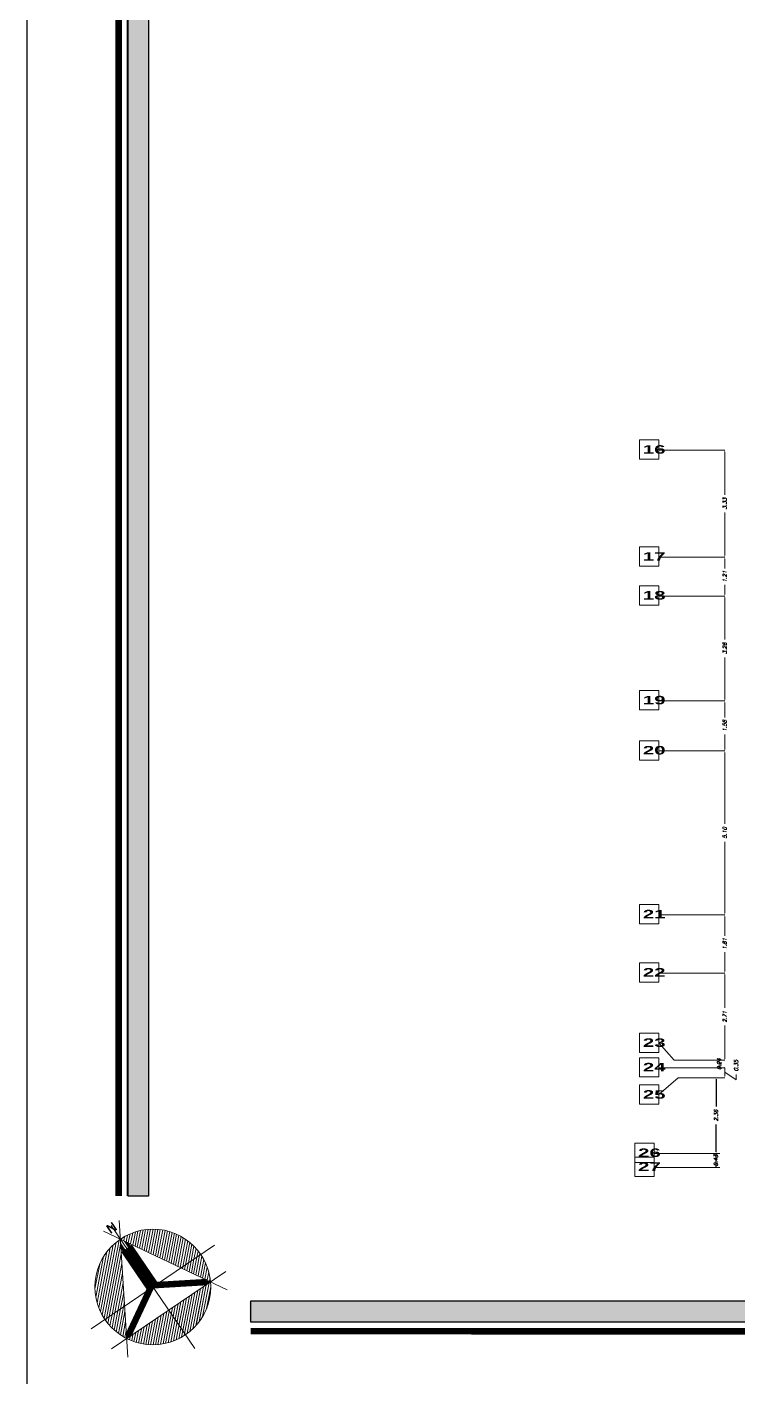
# Model space of a CAD drawing. Header units: inches. Extents: x 70 to 1974, y -315 to 363.
# Drawn here: x 974.63 to 996.77, y 178.04 to 220.05 of the extents above; entities that cross this region are included whole.
import ezdxf

# ---------------------------------------------------------------- set-up
doc = ezdxf.new("R2010")
doc.units = ezdxf.units.IN
doc.header["$MEASUREMENT"] = 0
doc.layers.add('3', color=244, linetype='Continuous', lineweight=20)
doc.layers.add('7', color=7, linetype='Continuous')
doc.layers.add('AX', color=7, linetype='Continuous', lineweight=18, true_color=0xb7ad8f)
doc.styles.add('KH1', font='', dxfattribs={"width": 1.5})
doc.styles.add('ROMANTICBOLD', font='romb____.pfb')
doc.styles.add('STYLE3', font='italict.shx')
doc.styles.get('KH1').set_extended_font_data('Arial Black')
doc.dimstyles.new('mo', dxfattribs={"dimscale": 0.08, "dimtxt": 1.5, "dimasz": 0.6, "dimexe": 1, "dimexo": 1, "dimgap": 1, "dimtad": 0, "dimzin": 1, "dimdsep": 46, "dimtxsty": 'STYLE3', "dimcen": 2.5, "dimse1": 1, "dimse2": 1, "dimclrd": 1, "dimclre": 2, "dimclrt": 1, "dimadec": 0, "dimazin": 0, "dimtm": 1e-09, "dimtfac": 1, "dimtix": 1, "dimtmove": 0, "dimatfit": 1, "dimfxl": 0, "dimtolj": 1, "dimtzin": 0, "dimarcsym": 0})
pattern_1 = [(79.1706, (-480.110343, -200.36177), (-0.0368391, 0.007047), [])]

# ---------------------------------------------------------------- blocks, each defined once
blk = doc.blocks.new('k1')
at = {"true_color": 0x636466}
h = blk.add_hatch(color=251, dxfattribs=at)
h.dxf.hatch_style = 1
h.paths.add_polyline_path([(-480.494, -162.334), (-480.494, -163.026), (-480.494, -198.947), (-480.18, -198.947), (-480.18, -162.334)])
h = blk.add_hatch(color=251, dxfattribs=at)
h.dxf.hatch_style = 1
h.paths.add_polyline_path([(-455.964, -200.582), (-463.898, -200.582), (-478.607, -200.582), (-478.607, -200.896), (-455.964, -200.896)])
at = {"layer": '3'}
h = blk.add_hatch(dxfattribs=at)
h.set_pattern_fill('ANSI31', color=256, scale=0.300057, angle=34.1706)
h.set_pattern_definition(pattern_1)
h.paths.add_polyline_path([(-480.616, -199.617), (-479.672, -200.064), (-479.366, -199.856, 0.414214)])
h = blk.add_hatch(dxfattribs=at)
h.set_pattern_fill('ANSI31', color=256, scale=0.300057, angle=34.1706)
h.set_pattern_definition(pattern_1)
h.paths.add_polyline_path([(-480.616, -199.617), (-480.549, -200.659), (-480.855, -200.867, -0.414214)])
h = blk.add_hatch(dxfattribs=at)
h.set_pattern_fill('ANSI31', color=256, scale=0.300057, angle=34.1706)
h.set_pattern_definition(pattern_1)
h.paths.add_polyline_path([(-479.672, -200.064), (-479.366, -199.856, -0.127479), (-479.214, -200.282)])
h = blk.add_hatch(dxfattribs=at)
h.set_pattern_fill('ANSI31', color=256, scale=0.300057, angle=34.1706)
h.set_pattern_definition(pattern_1)
h.paths.add_polyline_path([(-479.21, -200.362, 0.022306), (-479.214, -200.282), (-480.516, -201.165, 0.55871)])
h = blk.add_hatch(dxfattribs=at)
h.set_pattern_fill('ANSI31', color=256, scale=0.300057, angle=34.1706)
h.set_pattern_definition(pattern_1)
h.paths.add_polyline_path([(-479.865, -200.724), (-479.605, -201.107, 0.248537), (-479.21, -200.362, 0.022306), (-479.214, -200.282)])
h = blk.add_hatch(dxfattribs=at)
h.set_pattern_fill('ANSI31', color=256, scale=0.300057, angle=34.1706)
h.set_pattern_definition(pattern_1)
h.paths.add_polyline_path([(-480.516, -201.165), (-480.549, -200.659), (-480.855, -200.867, 0.127479)])
for p, q in [((-480.178, -162.634), (-480.178, -198.949)), ((-478.592, -200.906), (-455.337, -200.906))]:
    blk.add_line(p, q)
for points in [[(-452.366, -202.667), (-482.066, -202.667), (-482.066, -160.662), (-452.366, -160.662)], [(-482.066, -160.662), (-452.366, -160.662), (-452.366, -202.667), (-482.066, -202.667)], [(-478.592, -200.906), (-455.963, -200.906), (-455.963, -200.582), (-478.592, -200.582)]]:
    blk.add_lwpolyline(points, close=True)
blk.add_lwpolyline([(-480.178, -162.634), (-480.178, -198.949), (-480.495, -198.949), (-480.495, -162.319), (-480.178, -162.319)])
for p, q in [((-480.497, -201.453), (-480.634, -199.33)), ((-480.876, -199.494), (-478.954, -200.405)), ((-479.46, -201.319), (-480.76, -199.404)), ((-479.153, -199.712), (-481.068, -201.012)), ((-480.021, -200.356), (-480.454, -199.718)), ((-478.978, -200.122), (-480.751, -201.325)), ((-480.492, -201.115), (-480.516, -201.165))]:
    blk.add_line(p, q, dxfattribs=at)
at = {"layer": '3', "const_width": 0.1}
for points in [[(-480.641, -192.137), (-480.641, -162.319)], [(-480.641, -198.946), (-480.641, -162.319)], [(-480.492, -201.115), (-480.153, -200.391), (-480.561, -199.79)], [(-479.27, -200.285), (-480.068, -200.333), (-480.476, -199.732)], [(-455.063, -201.058), (-478.589, -201.05)], [(-465.54, -201.05), (-471.094, -201.05)]]:
    blk.add_lwpolyline(points, dxfattribs=at)
at = {"layer": '3'}
blk.add_circle((-480.11, -200.362), 0.9, dxfattribs=at)
for points in [[(-480.606, -199.769), (-480.582, -199.805), (-480.613, -199.668), (-480.539, -199.776)], [(-480.478, -199.682), (-480.454, -199.718), (-480.57, -199.639), (-480.497, -199.747)], [(-479.262, -200.259), (-479.271, -200.259), (-479.214, -200.282), (-479.27, -200.285)], [(-479.268, -200.311), (-479.255, -200.31), (-479.27, -200.285), (-479.214, -200.282)], [(-480.519, -201.112), (-480.515, -201.104), (-480.516, -201.165), (-480.492, -201.115)], [(-480.469, -201.126), (-480.474, -201.137), (-480.492, -201.115), (-480.516, -201.165)]]:
    blk.add_solid(points, dxfattribs=at)
at = {"layer": '7', "lineweight": 30}
blk.add_line((-480.506, -198.946), (-480.503, -162.319), dxfattribs=at)
at = {"layer": '3', "style": 'ROMANTICBOLD'}
blk.add_text(' N ', height=0.1452, rotation=34.1994, dxfattribs=at).set_placement((-480.814, -199.571))
blk = doc.blocks.new('*D139')
at = {"layer": 'AX', "color": 1, "lineweight": -2, "transparency": 16777216}
for p, q in [((822.763, 32.158), (822.763, 30.818)), ((822.763, 28.924), (822.763, 30.264))]:
    blk.add_line(p, q, dxfattribs=at)
at = {"layer": 'AX', "color": 1, "transparency": 16777216}
for points in [[(822.755, 32.158), (822.771, 32.158), (822.763, 32.206)], [(822.755, 28.924), (822.771, 28.924), (822.763, 28.876)]]:
    blk.add_solid(points, dxfattribs=at)
at = {"layer": 'Defpoints', "color": 0, "transparency": 16777216}
for p in [(822.763, 32.206), (822.763, 28.876), (822.763, 28.876)]:
    blk.add_point(p, dxfattribs=at)
at = {"layer": 'AX', "color": 1, "transparency": 16777216, "insert": (822.763, 30.541), "char_height": 0.12, "attachment_point": 5, "rotation": 90, "style": 'STYLE3'}
blk.add_mtext('\\A1;3.33', dxfattribs=at)
blk = doc.blocks.new('*D140')
at = {"layer": 'AX', "color": 1, "lineweight": -2, "transparency": 16777216}
for p, q in [((822.763, 28.828), (822.763, 28.525)), ((822.763, 27.714), (822.763, 28.017))]:
    blk.add_line(p, q, dxfattribs=at)
at = {"layer": 'AX', "color": 1, "transparency": 16777216}
for points in [[(822.755, 28.828), (822.771, 28.828), (822.763, 28.876)], [(822.755, 27.714), (822.771, 27.714), (822.763, 27.666)]]:
    blk.add_solid(points, dxfattribs=at)
at = {"layer": 'Defpoints', "color": 0, "transparency": 16777216}
for p in [(822.763, 28.876), (822.763, 27.666), (822.763, 27.666)]:
    blk.add_point(p, dxfattribs=at)
at = {"layer": 'AX', "color": 1, "transparency": 16777216, "insert": (822.763, 28.271), "char_height": 0.12, "attachment_point": 5, "rotation": 90, "style": 'STYLE3'}
blk.add_mtext('\\A1;1.21', dxfattribs=at)
blk = doc.blocks.new('*D141')
at = {"layer": 'AX', "color": 1, "lineweight": -2, "transparency": 16777216}
for p, q in [((822.763, 27.618), (822.763, 26.312)), ((822.763, 24.452), (822.763, 25.758))]:
    blk.add_line(p, q, dxfattribs=at)
at = {"layer": 'AX', "color": 1, "transparency": 16777216}
for points in [[(822.755, 27.618), (822.771, 27.618), (822.763, 27.666)], [(822.755, 24.452), (822.771, 24.452), (822.763, 24.404)]]:
    blk.add_solid(points, dxfattribs=at)
at = {"layer": 'Defpoints', "color": 0, "transparency": 16777216}
for p in [(822.763, 27.666), (822.763, 24.404), (822.763, 24.404)]:
    blk.add_point(p, dxfattribs=at)
at = {"layer": 'AX', "color": 1, "transparency": 16777216, "insert": (822.763, 26.035), "char_height": 0.12, "attachment_point": 5, "rotation": 90, "style": 'STYLE3'}
blk.add_mtext('\\A1;3.26', dxfattribs=at)
blk = doc.blocks.new('*D142')
at = {"layer": 'AX', "color": 1, "lineweight": -2, "transparency": 16777216}
for p, q in [((822.763, 24.356), (822.763, 23.888)), ((822.763, 22.894), (822.763, 23.362))]:
    blk.add_line(p, q, dxfattribs=at)
at = {"layer": 'AX', "color": 1, "transparency": 16777216}
for points in [[(822.755, 24.356), (822.771, 24.356), (822.763, 24.404)], [(822.755, 22.894), (822.771, 22.894), (822.763, 22.846)]]:
    blk.add_solid(points, dxfattribs=at)
at = {"layer": 'Defpoints', "color": 0, "transparency": 16777216}
for p in [(822.763, 24.404), (822.763, 22.846), (822.763, 22.846)]:
    blk.add_point(p, dxfattribs=at)
at = {"layer": 'AX', "color": 1, "transparency": 16777216, "insert": (822.763, 23.625), "char_height": 0.12, "attachment_point": 5, "rotation": 90, "style": 'STYLE3'}
blk.add_mtext('\\A1;1.56', dxfattribs=at)
blk = doc.blocks.new('*D143')
at = {"layer": 'AX', "color": 1, "lineweight": -2, "transparency": 16777216}
for p, q in [((822.763, 22.798), (822.763, 20.573)), ((822.763, 17.794), (822.763, 20.019))]:
    blk.add_line(p, q, dxfattribs=at)
at = {"layer": 'AX', "color": 1, "transparency": 16777216}
for points in [[(822.755, 22.798), (822.771, 22.798), (822.763, 22.846)], [(822.755, 17.794), (822.771, 17.794), (822.763, 17.746)]]:
    blk.add_solid(points, dxfattribs=at)
at = {"layer": 'Defpoints', "color": 0, "transparency": 16777216}
for p in [(822.763, 22.846), (822.763, 17.746), (822.763, 17.746)]:
    blk.add_point(p, dxfattribs=at)
at = {"layer": 'AX', "color": 1, "transparency": 16777216, "insert": (822.763, 20.296), "char_height": 0.12, "attachment_point": 5, "rotation": 90, "style": 'STYLE3'}
blk.add_mtext('\\A1;5.10', dxfattribs=at)
blk = doc.blocks.new('*D144')
at = {"layer": 'AX', "color": 1, "lineweight": -2, "transparency": 16777216}
for p, q in [((822.763, 17.698), (822.763, 17.094)), ((822.763, 15.982), (822.763, 16.585))]:
    blk.add_line(p, q, dxfattribs=at)
at = {"layer": 'AX', "color": 1, "transparency": 16777216}
for points in [[(822.755, 17.698), (822.771, 17.698), (822.763, 17.746)], [(822.755, 15.982), (822.771, 15.982), (822.763, 15.934)]]:
    blk.add_solid(points, dxfattribs=at)
at = {"layer": 'Defpoints', "color": 0, "transparency": 16777216}
for p in [(822.763, 17.746), (822.763, 15.934), (822.763, 15.934)]:
    blk.add_point(p, dxfattribs=at)
at = {"layer": 'AX', "color": 1, "transparency": 16777216, "insert": (822.763, 16.84), "char_height": 0.12, "attachment_point": 5, "rotation": 90, "style": 'STYLE3'}
blk.add_mtext('\\A1;1.81', dxfattribs=at)
blk = doc.blocks.new('*D145')
at = {"layer": 'AX', "color": 1, "lineweight": -2, "transparency": 16777216}
for p, q in [((822.763, 15.886), (822.763, 14.848)), ((822.763, 13.267), (822.763, 14.305))]:
    blk.add_line(p, q, dxfattribs=at)
at = {"layer": 'AX', "color": 1, "transparency": 16777216}
for points in [[(822.755, 15.886), (822.771, 15.886), (822.763, 15.934)], [(822.755, 13.267), (822.771, 13.267), (822.763, 13.219)]]:
    blk.add_solid(points, dxfattribs=at)
at = {"layer": 'Defpoints', "color": 0, "transparency": 16777216}
for p in [(822.763, 15.934), (822.763, 13.219), (822.763, 13.219)]:
    blk.add_point(p, dxfattribs=at)
at = {"layer": 'AX', "color": 1, "transparency": 16777216, "insert": (822.763, 14.576), "char_height": 0.12, "attachment_point": 5, "rotation": 90, "style": 'STYLE3'}
blk.add_mtext('\\A1;2.71', dxfattribs=at)
blk = doc.blocks.new('*D146')
at = {"layer": 'AX', "color": 1, "lineweight": -2, "transparency": 16777216}
for p, q in [((822.763, 12.983), (822.763, 12.726)), ((822.763, 12.855), (823.118, 12.615)), ((823.118, 12.615), (823.118, 12.775))]:
    blk.add_line(p, q, dxfattribs=at)
at = {"layer": 'AX', "color": 1, "transparency": 16777216}
for points in [[(822.755, 12.983), (822.771, 12.983), (822.763, 13.031)], [(822.755, 12.726), (822.771, 12.726), (822.763, 12.678)]]:
    blk.add_solid(points, dxfattribs=at)
at = {"layer": 'Defpoints', "color": 0, "transparency": 16777216}
for p in [(822.755, 13.031), (822.763, 12.678), (822.763, 12.678)]:
    blk.add_point(p, dxfattribs=at)
at = {"layer": 'AX', "color": 1, "transparency": 16777216, "insert": (823.118, 13.052), "char_height": 0.12, "attachment_point": 5, "rotation": 90, "style": 'STYLE3'}
blk.add_mtext('\\A1;0.35', dxfattribs=at)
blk = doc.blocks.new('*D147')
at = {"layer": 'AX', "color": 1, "lineweight": -2, "transparency": 16777216}
blk.add_line((822.588, 13.219), (822.588, 12.983), dxfattribs=at)
at = {"layer": 'Defpoints', "color": 0, "transparency": 16777216}
for p in [(822.666, 13.219), (822.588, 12.983), (822.666, 12.983)]:
    blk.add_point(p, dxfattribs=at)
at = {"layer": 'AX', "color": 1, "transparency": 16777216, "insert": (822.588, 13.101), "char_height": 0.12, "attachment_point": 5, "rotation": 90, "style": 'STYLE3'}
blk.add_mtext('\\A1;0.24', dxfattribs=at)
blk = doc.blocks.new('*D269')
at = {"color": 1, "lineweight": -2, "transparency": 16777216}
for p, q in [((996.053, 187.306), (996.053, 186.454)), ((996.053, 185.043), (996.053, 185.894))]:
    blk.add_line(p, q, dxfattribs=at)
at = {"color": 1, "transparency": 16777216}
for points in [[(996.045, 187.306), (996.061, 187.306), (996.053, 187.354)], [(996.045, 185.043), (996.061, 185.043), (996.053, 184.995)]]:
    blk.add_solid(points, dxfattribs=at)
at = {"layer": 'Defpoints', "color": 0, "transparency": 16777216}
for p in [(996.112, 187.354), (996.053, 184.995), (996.112, 184.995)]:
    blk.add_point(p, dxfattribs=at)
at = {"color": 1, "transparency": 16777216, "insert": (996.053, 186.174), "char_height": 0.12, "attachment_point": 5, "rotation": 90, "style": 'STYLE3'}
blk.add_mtext('\\A1;2.36', dxfattribs=at)
blk = doc.blocks.new('*D270')
at = {"color": 1, "lineweight": -2, "transparency": 16777216}
blk.add_line((996.05, 184.995), (996.05, 184.562), dxfattribs=at)
at = {"layer": 'Defpoints', "color": 0, "transparency": 16777216}
for p in [(996.174, 184.995), (996.05, 184.562), (996.174, 184.562)]:
    blk.add_point(p, dxfattribs=at)
at = {"color": 1, "transparency": 16777216, "insert": (996.05, 184.778), "char_height": 0.12, "attachment_point": 5, "rotation": 90, "style": 'STYLE3'}
blk.add_mtext('\\A1;0.43', dxfattribs=at)
blk = doc.blocks.new('6')
at = {"layer": 'AX', "color": 23, "linetype": 'ByBlock', "true_color": 0xbf8b78}
for p, q in [((820.716, 32.206), (822.763, 32.206)), ((820.716, 28.876), (822.763, 28.876)), ((820.716, 27.666), (822.763, 27.666)), ((820.716, 24.404), (822.763, 24.404)), ((820.716, 22.846), (822.763, 22.846)), ((820.716, 17.746), (822.763, 17.746)), ((820.716, 15.934), (822.763, 15.934)), ((820.716, 13.765), (821.188, 13.219)), ((821.188, 13.219), (822.763, 13.219)), ((820.716, 12.983), (822.763, 12.983)), ((820.716, 12.152), (821.311, 12.678)), ((821.311, 12.678), (822.763, 12.678))]:
    blk.add_line(p, q, dxfattribs=at)
for points in [[(820.716, 31.924), (820.716, 32.523), (820.116, 32.523), (820.116, 31.924)], [(820.716, 28.594), (820.716, 29.193), (820.116, 29.193), (820.116, 28.594)], [(820.716, 27.384), (820.716, 27.984), (820.116, 27.984), (820.116, 27.384)], [(820.716, 24.122), (820.716, 24.722), (820.116, 24.722), (820.116, 24.122)], [(820.716, 22.564), (820.716, 23.163), (820.116, 23.163), (820.116, 22.564)], [(820.716, 17.464), (820.716, 18.063), (820.116, 18.063), (820.116, 17.464)], [(820.716, 15.652), (820.716, 16.251), (820.116, 16.251), (820.116, 15.652)], [(820.716, 13.465), (820.716, 14.064), (820.116, 14.064), (820.116, 13.465)], [(820.716, 12.701), (820.716, 13.301), (820.116, 13.301), (820.116, 12.701)], [(820.716, 11.852), (820.716, 12.452), (820.116, 12.452), (820.116, 11.852)]]:
    blk.add_lwpolyline(points, close=True, dxfattribs=at)
at = {"layer": 'AX', "color": 23, "linetype": 'ByBlock', "true_color": 0xbf8b78, "style": 'KH1', "width": 1.5}
for s, p in [('16', (820.218, 32.096)), ('17', (820.218, 28.766)), ('18', (820.218, 27.557)), ('19', (820.218, 24.295)), ('20', (820.218, 22.736)), ('21', (820.218, 17.636)), ('22', (820.218, 15.824)), ('23', (820.218, 13.637)), ('24', (820.218, 12.874)), ('25', (820.218, 12.025))]:
    blk.add_text(s, height=0.2644, dxfattribs=at).set_placement(p)
at = {"layer": 'AX'}
for base, p1, p2, picture, middle in [((822.763, 28.876), (822.763, 32.206), (822.763, 28.876), '*D139', (822.763, 30.541)), ((822.763, 27.666), (822.763, 28.876), (822.763, 27.666), '*D140', (822.763, 28.271)), ((822.763, 24.404), (822.763, 27.666), (822.763, 24.404), '*D141', (822.763, 26.035)), ((822.763, 22.846), (822.763, 24.404), (822.763, 22.846), '*D142', (822.763, 23.625)), ((822.763, 17.746), (822.763, 22.846), (822.763, 17.746), '*D143', (822.763, 20.296)), ((822.763, 15.934), (822.763, 17.746), (822.763, 15.934), '*D144', (822.763, 16.84)), ((822.7626, 13.2192), (822.7626, 15.9335), (822.7626, 13.2192), '*D145', (822.7626, 14.5764))]:
    dim = blk.add_linear_dim(base=base, p1=p1, p2=p2, angle=90, dimstyle='mo', override={"dimtmove": 1, "dimfxl": 150, "dimfxlon": 1, "dimarcsym": 1}, dxfattribs=at)
    dim.commit()
    dim.dimension.update_dxf_attribs({"geometry": picture, "text_midpoint": middle})
for base, p1, p2, angle, override, picture, middle, dimtype in [((822.588, 12.983), (822.666, 13.219), (822.666, 12.983), 270, {"dimfxl": 150, "dimfxlon": 1, "dimarcsym": 1}, '*D147', (822.588, 13.101), 129), ((822.763, 12.678), (822.755, 13.031), (822.763, 12.678), 90, {"dimtmove": 1, "dimfxl": 150, "dimfxlon": 1, "dimarcsym": 1}, '*D146', (823.118, 12.855), 128)]:
    dim = blk.add_linear_dim(base=base, p1=p1, p2=p2, angle=angle, dimstyle='mo', override=override, dxfattribs=at)
    dim.commit()
    dim.dimension.update_dxf_attribs({"geometry": picture, "text_midpoint": middle, "dimtype": dimtype})

msp = doc.modelspace()

# ---------------------------------------------------------------- linework, layer by layer
at = {"layer": 'AX', "color": 23, "linetype": 'ByBlock', "true_color": 0xbf8b78}
for p, q in [((994.12759, 184.99508), (996.17424, 184.99508)), ((994.12759, 184.5617), (996.17424, 184.5617))]:
    msp.add_line(p, q, dxfattribs=at)
for points in [[(994.12759, 184.71309), (994.12759, 185.31273), (993.52795, 185.31273), (993.52795, 184.71309)], [(994.12759, 184.27971), (994.12759, 184.87935), (993.52795, 184.87935), (993.52795, 184.27971)]]:
    msp.add_lwpolyline(points, close=True, dxfattribs=at)

# ---------------------------------------------------------------- block references
at = {"xscale": 2, "yscale": 2, "zscale": 2}
msp.add_blockref('k1', (1938.76483, 581.56474), dxfattribs=at)
at = {"layer": 'AX'}
msp.add_blockref('6', (173.56086, 174.67575), dxfattribs=at)

# ---------------------------------------------------------------- texts
at = {"layer": 'AX', "color": 23, "linetype": 'ByBlock', "true_color": 0xbf8b78, "style": 'KH1', "width": 1.5}
for s, p in [('26', (993.62994, 184.88565)), ('27', (993.62994, 184.45227))]:
    msp.add_text(s, height=0.264393, dxfattribs=at).set_placement(p)

# ---------------------------------------------------------------- dimensions: what is measured, and where the dimension line sits
for p1, p2, distance, picture, middle in [((996.11223, 187.35382), (996.11223, 184.99508), -0.05967, '*D269', (996.05256, 186.17445)), ((996.17424, 184.99508), (996.17424, 184.5617), -0.12463, '*D270', (996.04961, 184.77839))]:
    dim = msp.add_aligned_dim(p1=p1, p2=p2, distance=distance, dimstyle='mo', override={"dimfxl": 150, "dimfxlon": 1, "dimarcsym": 1})
    dim.commit()
    dim.dimension.update_dxf_attribs({"geometry": picture, "text_midpoint": middle})

doc.saveas('drawing.dxf')
